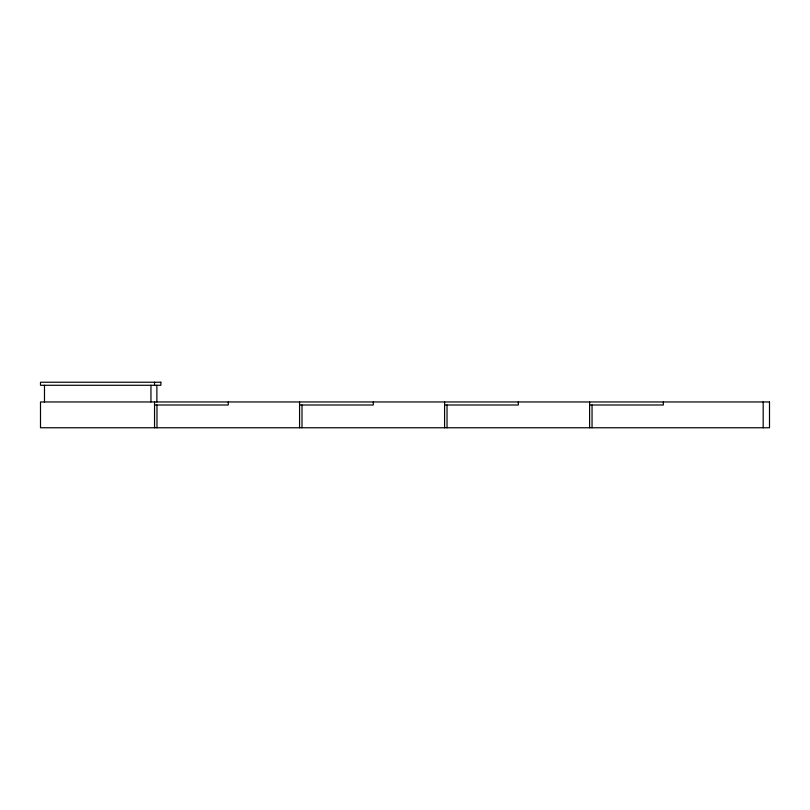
<?xml version="1.0" encoding="UTF-8"?>
<svg xmlns="http://www.w3.org/2000/svg" width="810" height="810" viewBox="0 0 810 810"><rect width="100%" height="100%" fill="white"/><g stroke="black" fill="none" stroke-linecap="round" stroke-linejoin="round"><path stroke-width="1.21" d="M154.548 405L228.268 405L228.268 401.962M299.568 405L373.299 405L373.299 401.962M444.589 405L518.319 405L518.319 401.962M589.609 405L663.339 405L663.339 401.962M763.182 401.962L763.182 427.761M592.049 405L592.049 427.761M589.609 401.962L589.609 427.761M447.029 405L447.029 427.761M444.589 401.962L444.589 427.761M301.998 405L301.998 427.761M299.568 401.962L299.568 427.761M156.877 385.276L156.877 401.962M156.978 405L156.978 427.761M154.548 382.239L154.548 385.276M154.548 401.962L154.548 427.761M150.954 385.276L150.954 401.962M44.479 385.276L44.479 401.962M160.866 382.239L40.5 382.239L40.5 385.276L160.866 385.276L160.866 382.239M769.5 401.962L40.5 401.962L40.5 427.761L769.5 427.761L769.5 401.962"/></g></svg>
